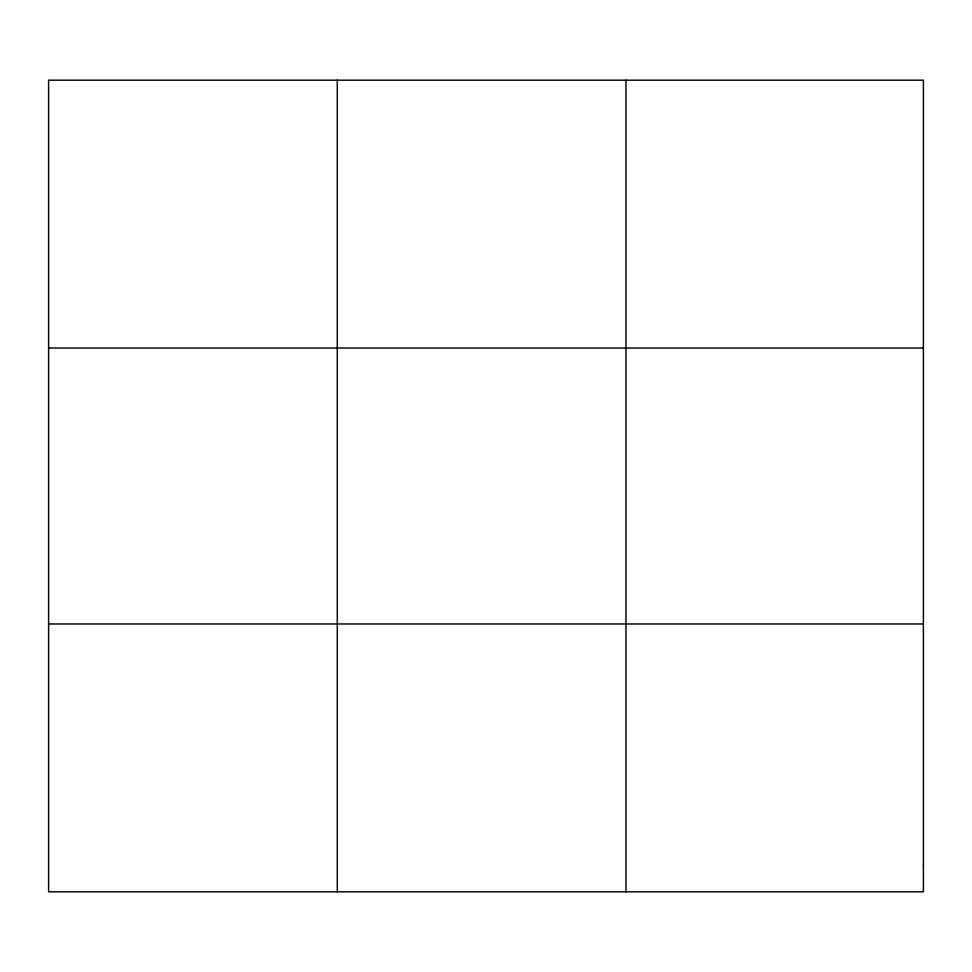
<?xml version="1.0" encoding="UTF-8"?>
<svg xmlns="http://www.w3.org/2000/svg" width="972" height="972" viewBox="0 0 972 972"><rect width="100%" height="100%" fill="white"/><g stroke="black" fill="none" stroke-linecap="round" stroke-linejoin="round"><path stroke-width="1.46" d="M337.284 80.19L337.284 891.81M625.968 80.19L625.968 891.81M48.6 348.025L923.4 348.025M48.6 623.975L923.4 623.975M923.4 865.019L923.4 891.81L48.6 891.81L48.6 80.19L923.4 80.19L923.4 865.019"/></g></svg>
